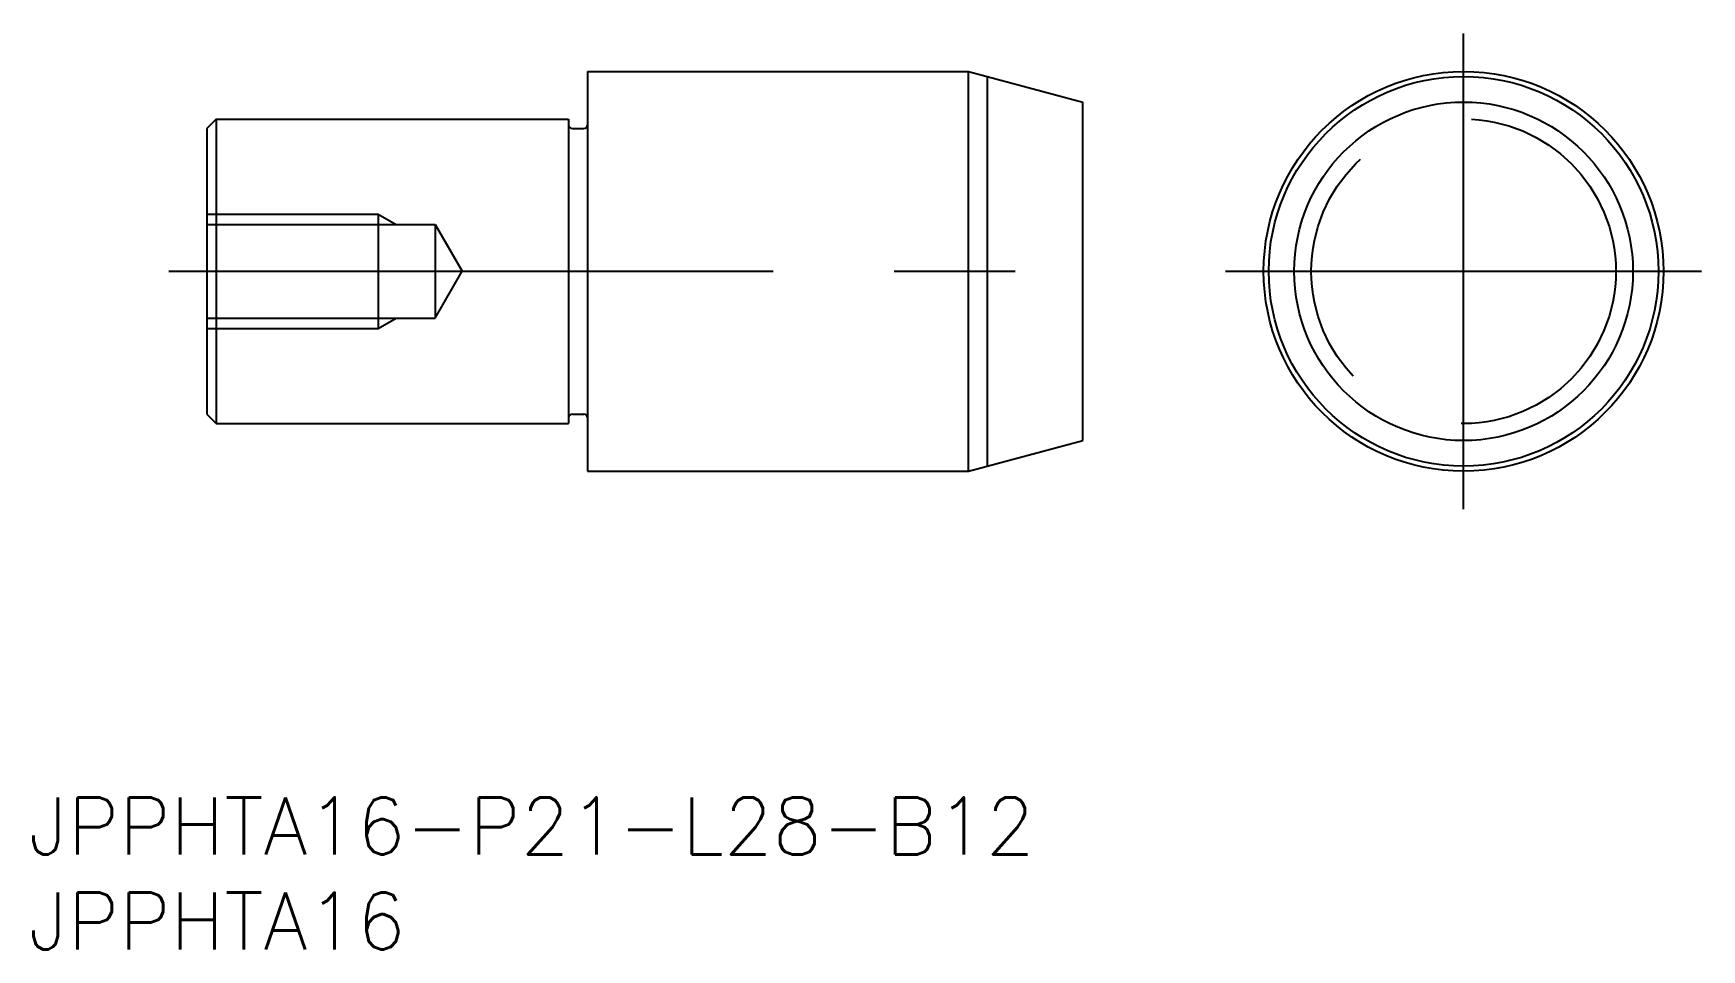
# Model space of a CAD drawing. Extents: x -75.1 to 12.5, y -35.6 to 12.5.
import ezdxf

# ---------------------------------------------------------------- set-up
doc = ezdxf.new("R2010")
doc.units = 0
doc.linetypes.add('CENTER', pattern=[50.8, 31.75, -6.35, 6.35, -6.35])
doc.linetypes.add('DASHED', pattern=[19.05, 12.7, -6.35])
doc.layers.get('0').update_dxf_attribs({"linetype": 'CONTINUOUS'})
doc.layers.add('CENTER', color=1, linetype='CENTER')
doc.styles.get("Standard").update_dxf_attribs({"font": 'txt.shx', "height": 3, "bigfont": 'bigfont.shx'})

msp = doc.modelspace()

# ---------------------------------------------------------------- linework, layer by layer
at = {"color": 7, "linetype": 'CONTINUOUS'}
for p, q in [((-46, 10.5), (-26, 10.5)), ((-46, 10.5), (-46, -10.5)), ((-26, 10.5), (-20, 8.892)), ((-26, -10.5), (-26, 10.5)), ((-25, -10.232), (-25, 10.232)), ((-20, -8.892), (-20, 8.892)), ((-65.5, 8), (-66, 7.5)), ((-65.5, 8), (-47, 8)), ((-65.5, 8), (-65.5, -8)), ((-47, 8), (-47, -8)), ((-66, 7.5), (-66, -7.5)), ((-46.8, 7.5), (-46.2, 7.5)), ((-66, -7.5), (-65.5, -8)), ((-46.8, -7.5), (-46.2, -7.5)), ((-65.5, -8), (-47, -8)), ((-26, -10.5), (-20, -8.892)), ((-46, -10.5), (-26, -10.5))]:
    msp.add_line(p, q, dxfattribs=at)
at = {"color": 3, "linetype": 'DASHED'}
for p, q in [((-66, 3), (-57, 3)), ((-57, 3), (-56.062, 2.458)), ((-57, 3), (-57, -3)), ((-66, 2.458), (-54, 2.458)), ((-54, 2.458), (-52.581, 0)), ((-54, 2.458), (-54, -2.458)), ((-54, -2.458), (-52.581, 0)), ((-66, -2.458), (-54, -2.458)), ((-57, -3), (-56.062, -2.458)), ((-66, -3), (-57, -3))]:
    msp.add_line(p, q, dxfattribs=at)
at = {"color": 7, "linetype": 'CONTINUOUS'}
for radius in [10.5, 10.232, 8.892]:
    msp.add_circle((0, 0), radius, dxfattribs=at)
at = {"color": 3, "linetype": 'DASHED'}
msp.add_circle((0, 0), 8, dxfattribs=at)
at = {"color": 7, "linetype": 'CONTINUOUS'}
for centre, start, end in [((-46.8, 7.7), 180, 270), ((-46.2, 7.7), 270, 0), ((-46.8, -7.7), 90, 180), ((-46.2, -7.7), 0, 90)]:
    msp.add_arc(centre, 0.2, start, end, dxfattribs=at)
at = {"layer": 'CENTER', "color": 10, "linetype": 'CENTER'}
for p, q in [((0, -12.5), (0, 12.5)), ((-68, 0), (-18, 0)), ((-12.5, 0), (12.5, 0))]:
    msp.add_line(p, q, dxfattribs=at)

# ---------------------------------------------------------------- texts
at = {"color": 7, "linetype": 'CONTINUOUS'}
for s, p in [('JPPHTA16-P21-L28-B12', (-75.363, -30.632)), ('JPPHTA16', (-75.363, -35.632))]:
    msp.add_text(s, height=3, dxfattribs=at).set_placement(p)

doc.saveas('drawing.dxf')
